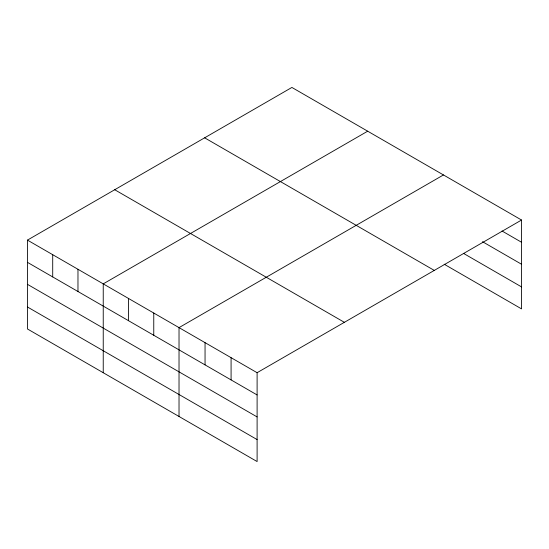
<?xml version="1.0" encoding="UTF-8"?>
<svg xmlns="http://www.w3.org/2000/svg" width="549" height="549" viewBox="0 0 549 549"><rect width="100%" height="100%" fill="white"/><g stroke="black" fill="none" stroke-linecap="round" stroke-linejoin="round"><path stroke-width="0.82" d="M444.189 264.22L521.55 308.888L521.55 220.032L291.896 87.442L27.45 240.112L27.45 328.968L257.104 461.558L257.104 372.702L27.45 240.112M367.679 131.197L103.239 283.867L103.239 372.723M443.468 174.946L179.022 327.623L179.022 416.478M257.104 372.702L521.55 220.032M502.026 230.992L521.55 242.26M482.509 241.704L521.55 264.247M463.713 253.508L521.55 286.901M204.626 137.82L434.286 270.41M114.714 189.734L344.374 322.325M27.45 262.347L257.104 394.937M27.45 284.334L257.104 416.924M27.45 306.987L257.104 439.577M231.081 357.68L231.081 379.908M205.052 342.651L205.052 364.879M153.761 313.04L153.761 335.267M128.5 298.457L128.5 320.685M77.972 269.284L77.972 291.512M52.711 254.702L52.711 276.929"/></g></svg>
